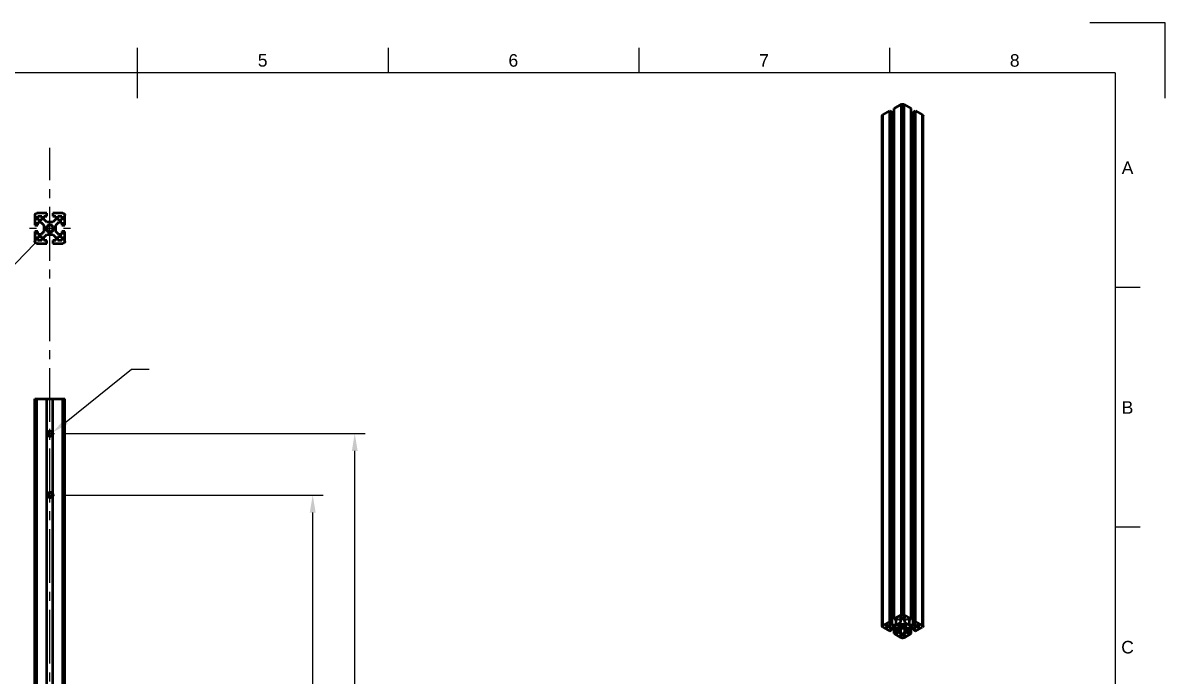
# Model space of a CAD drawing. Header units: millimetres. Extents: x 0 to 420, y 0 to 297.
# Drawn here: x 192.2 to 420, y 166.6 to 297 of the extents above; entities that cross this region are included whole.
import ezdxf
from ezdxf import colors
from ezdxf.entities.mleader import LeaderData, LeaderLine
from ezdxf.enums import TextEntityAlignment as Align
from ezdxf.math import Vec2, Vec3

# ---------------------------------------------------------------- set-up
doc = ezdxf.new("R2010")
doc.units = ezdxf.units.MM
doc.header["$LTSCALE"] = 0.75
doc.linetypes.add('CENTER2', pattern=[28.575, 19.05, -3.175, 3.175, -3.175])
for name, color, linetype, lineweight in [('Annotations', 7, 'Continuous', 25), ('Border', 7, 'Continuous', 25), ('Center Lines', 7, 'CENTER2', 25), ('Dimensions', 7, 'Continuous', 25), ('Visible', 7, 'Continuous', 50)]:
    doc.layers.add(name, color=color, linetype=linetype, lineweight=lineweight)
doc.styles.add('FusionTitle', font='arial.ttf')
doc.styles.get("Standard").update_dxf_attribs({"font": 'arial.ttf'})
doc.dimstyles.new('ISO-25', dxfattribs={"dimtxt": 3.5, "dimasz": 3.5, "dimexe": 2.1, "dimexo": 2.1, "dimgap": 1.4, "dimtad": 1, "dimzin": 12, "dimdsep": 46, "dimtxsty": 'Standard', "dimcen": 0, "dimclrd": 256, "dimclre": 256, "dimclrt": 256, "dimazin": 3, "dimtp": 0.1, "dimtm": 0.1, "dimtfac": 0.714286, "dimtmove": 0, "dimatfit": 3, "dimfxl": 1, "dimtzin": 12, "dimarcsym": 0})

# ---------------------------------------------------------------- blocks, each defined once
blk = doc.blocks.new('ISO_A3_SHEET')
at = {"layer": 'Border'}
for p, q in [((215, 292), (215, 282)), ((265, 292), (265, 287)), ((315, 292), (315, 287)), ((365, 292), (365, 287)), ((410, 287), (20, 287)), ((410, 287), (410, 10)), ((415, 244.16666), (410, 244.16666)), ((415, 196.33333), (410, 196.33333))]:
    blk.add_line(p, q, dxfattribs=at)
at = {"layer": 'Defpoints'}
for p, q in [((420, 297), (405, 297)), ((420, 282), (420, 297))]:
    blk.add_line(p, q, dxfattribs=at)
at = {"layer": 'Border', "style": 'FusionTitle'}
for s, p in [('5', (240, 289.5)), ('6', (290, 289.5)), ('7', (340, 289.5)), ('8', (390, 289.5)), ('A', (412.5, 268.08333)), ('B', (412.5, 220.25)), ('C', (412.5, 172.41667))]:
    blk.add_text(s, height=2.5, dxfattribs=at).set_placement(p, align=Align.MIDDLE)
blk = doc.blocks.new('*U12')
at = {"layer": 'Center Lines', "color": 0, "linetype": 'Continuous', "ltscale": 0.75, "transparency": 16777216}
for p, q in [((-0.892969, 0), (0.892969, 0)), ((0, -0.892969), (0, 0.892969))]:
    blk.add_line(p, q, dxfattribs=at)
blk = doc.blocks.new('*U13')
at = {"layer": 'Center Lines', "color": 0, "linetype": 'Continuous', "ltscale": 0.75, "transparency": 16777216}
for p, q in [((-0.892969, 0), (0.892969, 0)), ((0, -0.892969), (0, 0.892969))]:
    blk.add_line(p, q, dxfattribs=at)
blk = doc.blocks.new('*U20')
at = {"layer": 'Center Lines', "color": 0, "ltscale": 0.75, "transparency": 16777216}
for p, q in [((0, 2.678906), (0, 4.1)), ((-4.1, 0), (-2.678906, 0)), ((2.678906, 0), (4.1, 0)), ((0, -4.1), (0, -2.678906))]:
    blk.add_line(p, q, dxfattribs=at)
at = {"layer": 'Center Lines', "color": 0, "linetype": 'Continuous', "ltscale": 0.75, "transparency": 16777216}
for p, q in [((-0.892969, 0), (0.892969, 0)), ((0, -0.892969), (0, 0.892969))]:
    blk.add_line(p, q, dxfattribs=at)
blk = doc.blocks.new('*U22')
at = {"layer": 'Center Lines', "color": 0, "ltscale": 0.75, "transparency": 16777216}
blk.add_line((0, -119.086274), (0, 112.401512), dxfattribs=at)
blk = doc.blocks.new('*D40')
at = {"layer": 'Defpoints', "color": 0, "transparency": 16777216}
for p in [(198.4657, 202.768273), (249.982612, 202.768273), (200.572731, 97.368273)]:
    blk.add_point(p, dxfattribs=at)
at = {"layer": 'Dimensions', "lineweight": -2, "transparency": 16777216}
for p, q in [((200.5657, 202.768273), (252.082612, 202.768273)), ((249.982612, 100.868273), (249.982612, 199.268273)), ((202.672731, 97.368273), (252.082612, 97.368273))]:
    blk.add_line(p, q, dxfattribs=at)
at = {"layer": 'Dimensions', "transparency": 16777216}
for points in [[(249.399279, 199.268273), (250.565945, 199.268273), (249.982612, 202.768273)], [(249.399279, 100.868273), (250.565945, 100.868273), (249.982612, 97.368273)]]:
    blk.add_solid(points, dxfattribs=at)
at = {"layer": 'Dimensions', "transparency": 16777216, "insert": (246.795606, 150.068273), "char_height": 3.5, "attachment_point": 5, "rotation": 90}
blk.add_mtext('527', dxfattribs=at)
blk = doc.blocks.new('*D41')
at = {"layer": 'Defpoints', "color": 0, "transparency": 16777216}
for p in [(198.465698, 215.068275), (258.365178, 215.068275), (200.572731, 97.368273)]:
    blk.add_point(p, dxfattribs=at)
at = {"layer": 'Dimensions', "lineweight": -2, "transparency": 16777216}
for p, q in [((200.565698, 215.068275), (260.465178, 215.068275)), ((258.365178, 100.868273), (258.365178, 211.568275)), ((202.672731, 97.368273), (260.465178, 97.368273))]:
    blk.add_line(p, q, dxfattribs=at)
at = {"layer": 'Dimensions', "transparency": 16777216}
for points in [[(257.781845, 211.568275), (258.948512, 211.568275), (258.365178, 215.068275)], [(257.781845, 100.868273), (258.948512, 100.868273), (258.365178, 97.368273)]]:
    blk.add_solid(points, dxfattribs=at)
at = {"layer": 'Dimensions', "transparency": 16777216, "insert": (255.178173, 156.218274), "char_height": 3.5, "attachment_point": 5, "rotation": 90}
blk.add_mtext('588.5', dxfattribs=at)

msp = doc.modelspace()

# ---------------------------------------------------------------- linework, layer by layer
at = {"layer": 'Visible', "extrusion": (-1e-16, 0.817547, -0.575862)}
for p, q in [((365.9477, 279.9146, -33.795), (367.432, 280.7611, -32.5932)), ((367.432, 178.8948, 39.1592), (367.432, 280.7611, -32.5932)), ((367.9276, 178.8626, 39.1135), (367.9276, 280.729, -32.6389)), ((367.9276, 280.729, -32.6389), (369.3419, 279.9146, -33.795)), ((363.5678, 176.5823, 35.8762), (363.5678, 278.4487, -35.8762)), ((363.685, 278.6115, -35.6449), (365.0992, 279.4259, -34.4888)), ((363.685, 176.7452, 36.1074), (363.685, 278.6115, -35.6449)), ((365.0992, 177.5596, 37.2636), (365.0992, 279.4259, -34.4888)), ((365.0992, 279.4259, -34.4888), (365.5235, 279.1816, -34.8356)), ((365.5235, 177.3153, 36.9167), (365.5235, 279.1816, -34.8356)), ((365.5235, 278.693, -35.5293), (365.9477, 278.693, -35.5293)), ((365.9477, 178.0482, 37.9573), (365.9477, 279.9146, -33.795)), ((369.3419, 178.0482, 37.9573), (369.3419, 279.9146, -33.795)), ((369.3419, 278.693, -35.5293), (369.7661, 278.693, -35.5293)), ((369.7661, 279.1816, -34.8356), (370.1904, 279.4259, -34.4888)), ((369.7661, 177.3153, 36.9167), (369.7661, 279.1816, -34.8356)), ((370.1904, 177.5596, 37.2636), (370.1904, 279.4259, -34.4888)), ((370.1904, 279.4259, -34.4888), (371.6046, 278.6115, -35.6449)), ((371.6046, 176.7452, 36.1074), (371.6046, 278.6115, -35.6449)), ((371.7218, 176.5823, 35.8762), (371.7218, 278.4487, -35.8762)), ((367.432, 178.8948, 39.1592), (365.9477, 178.0482, 37.9573)), ((365.9477, 178.0482, 37.9573), (366.372, 177.8039, 37.6105)), ((366.372, 177.8039, 37.6105), (366.7963, 178.0482, 37.9573)), ((366.372, 176.8266, 36.223), (366.372, 177.8039, 35.5347)), ((366.7963, 178.0482, 37.9573), (367.2205, 177.8039, 37.6105)), ((367.0791, 178.2111, 38.1886), (367.6448, 178.5368, 38.651)), ((367.6448, 177.8853, 37.7261), (367.0791, 178.2111, 38.1886)), ((367.2205, 177.8039, 37.6105), (367.2205, 177.3153, 36.9167)), ((367.6448, 178.5368, 38.651), (368.2105, 178.2111, 38.1886)), ((367.6448, 177.8853, 37.7261), (367.6448, 178.5368, 37.2672)), ((368.2105, 178.2111, 38.1886), (367.6448, 177.8853, 37.7261)), ((369.3419, 178.0482, 37.9573), (367.9276, 178.8626, 39.1135)), ((368.0691, 177.8039, 37.6105), (368.4933, 178.0482, 37.9573)), ((368.0691, 177.3153, 36.9167), (368.0691, 177.8039, 37.6105)), ((368.4933, 178.0482, 37.9573), (368.9176, 177.8039, 37.6105)), ((368.9176, 177.8039, 37.6105), (369.3419, 178.0482, 37.9573)), ((368.9176, 177.8039, 35.5347), (368.9176, 176.8266, 36.223)), ((365.0992, 177.5596, 37.2636), (363.685, 176.7452, 36.1074)), ((363.685, 176.4194, 35.6449), (365.0992, 175.605, 34.4888)), ((364.2507, 176.5823, 35.8762), (364.8164, 176.9081, 36.3387)), ((364.8164, 176.2565, 35.4137), (364.2507, 176.5823, 35.8762)), ((364.8164, 176.2565, 35.4137), (364.8164, 176.9081, 34.9548)), ((364.8164, 176.9081, 36.3387), (365.3821, 176.5823, 35.8762)), ((365.3821, 176.5823, 35.8762), (364.8164, 176.2565, 35.4137)), ((365.5235, 177.3153, 36.9167), (365.0992, 177.5596, 37.2636)), ((365.0992, 177.0709, 36.5699), (365.5235, 177.3153, 36.9167)), ((365.5235, 176.8266, 36.223), (365.0992, 177.0709, 36.5699)), ((365.0992, 176.0937, 35.1825), (365.5235, 176.338, 35.5293)), ((365.5235, 175.8494, 34.8356), (365.0992, 176.0937, 35.1825)), ((365.0992, 175.605, 34.4888), (365.5235, 175.8494, 34.8356)), ((365.5235, 176.8266, 36.223), (365.5235, 177.3153, 35.8789)), ((366.372, 176.8266, 36.223), (365.5235, 176.8266, 36.223)), ((365.5235, 176.338, 35.5293), (366.372, 176.338, 35.5293)), ((365.5235, 175.8494, 34.8356), (365.5235, 176.338, 34.4914)), ((365.9477, 175.1164, 33.795), (365.9477, 176.338, 32.9346)), ((367.2205, 177.3153, 36.9167), (366.372, 176.8266, 36.223)), ((366.372, 176.338, 35.5293), (367.2205, 175.8494, 34.8356)), ((366.372, 175.3607, 34.1419), (366.372, 176.338, 33.4535)), ((366.7963, 175.1164, 33.795), (366.7963, 176.0937, 33.1067)), ((367.2205, 175.8494, 34.8356), (367.2205, 175.3607, 34.1419)), ((368.9176, 176.8266, 36.223), (368.0691, 177.3153, 36.9167)), ((368.0691, 175.8494, 34.8356), (368.9176, 176.338, 35.5293)), ((368.0691, 175.3607, 34.1419), (368.0691, 175.8494, 34.8356)), ((368.4933, 175.1164, 33.795), (368.4933, 176.0937, 33.1067)), ((369.7661, 176.8266, 36.223), (368.9176, 176.8266, 36.223)), ((368.9176, 176.338, 35.5293), (369.7661, 176.338, 35.5293)), ((368.9176, 175.3607, 34.1419), (368.9176, 176.338, 33.4535)), ((369.3419, 175.1164, 33.795), (369.3419, 176.338, 32.9346)), ((370.1904, 177.5596, 37.2636), (369.7661, 177.3153, 36.9167)), ((369.7661, 177.3153, 36.9167), (370.1904, 177.0709, 36.5699)), ((369.7661, 176.8266, 36.223), (369.7661, 177.3153, 35.8789)), ((370.1904, 177.0709, 36.5699), (369.7661, 176.8266, 36.223)), ((369.7661, 176.338, 35.5293), (370.1904, 176.0937, 35.1825)), ((369.7661, 175.8494, 34.8356), (369.7661, 176.338, 34.4914)), ((370.1904, 176.0937, 35.1825), (369.7661, 175.8494, 34.8356)), ((369.7661, 175.8494, 34.8356), (370.1904, 175.605, 34.4888)), ((369.9075, 176.5823, 35.8762), (370.4732, 176.9081, 36.3387)), ((370.4732, 176.2565, 35.4137), (369.9075, 176.5823, 35.8762)), ((371.6046, 176.7452, 36.1074), (370.1904, 177.5596, 37.2636)), ((370.1904, 175.605, 34.4888), (371.6046, 176.4194, 35.6449)), ((370.4732, 176.9081, 34.9548), (370.4732, 176.2565, 35.4137)), ((370.4732, 176.9081, 36.3387), (371.0389, 176.5823, 35.8762)), ((371.0389, 176.5823, 35.8762), (370.4732, 176.2565, 35.4137)), ((366.372, 175.3607, 34.1419), (365.9477, 175.1164, 33.795)), ((365.9477, 175.1164, 33.795), (367.362, 174.302, 32.6389)), ((366.7963, 175.1164, 33.795), (366.372, 175.3607, 34.1419)), ((367.2205, 175.3607, 34.1419), (366.7963, 175.1164, 33.795)), ((367.0791, 174.9535, 33.5638), (367.6448, 175.2793, 34.0263)), ((367.6448, 174.6278, 33.1013), (367.0791, 174.9535, 33.5638)), ((367.6448, 175.2793, 34.0263), (368.2105, 174.9535, 33.5638)), ((367.6448, 174.6278, 33.1013), (367.6448, 175.2793, 32.6424)), ((368.2105, 174.9535, 33.5638), (367.6448, 174.6278, 33.1013)), ((367.9276, 174.302, 32.6389), (369.3419, 175.1164, 33.795)), ((368.4933, 175.1164, 33.795), (368.0691, 175.3607, 34.1419)), ((368.9176, 175.3607, 34.1419), (368.4933, 175.1164, 33.795)), ((369.3419, 175.1164, 33.795), (368.9176, 175.3607, 34.1419))]:
    msp.add_line(p, q, dxfattribs=at)
at = {"layer": 'Visible', "extrusion": (0, 2.966e-13, -1)}
for p, q in [((194.5828, 258.6836, 62.3), (194.5727, 256.5946, 62.3)), ((196.9727, 258.9946, 62.3), (194.9727, 258.9946, 62.3)), ((195.1727, 258.3946, 62.3), (195.9727, 258.3946, 62.3)), ((195.1727, 257.5946, 62.3), (195.1727, 258.3946, 62.3)), ((195.9727, 257.5946, 62.3), (195.1727, 257.5946, 62.3)), ((195.9727, 258.3946, 62.3), (195.9727, 257.5946, 62.3)), ((196.3727, 257.7946, 62.3), (196.3727, 258.3946, 62.3)), ((196.3727, 258.3946, 62.3), (196.9727, 258.3946, 62.3)), ((196.9727, 257.1946, 62.3), (196.3727, 257.7946, 62.3)), ((196.9727, 258.3946, 62.3), (196.9727, 258.9946, 62.3)), ((200.1727, 258.9946, 62.3), (198.1727, 258.9946, 62.3)), ((198.1727, 258.9946, 62.3), (198.1727, 258.3946, 62.3)), ((198.1727, 258.3946, 62.3), (198.7727, 258.3946, 62.3)), ((198.7727, 257.7946, 62.3), (198.1727, 257.1946, 62.3)), ((198.7727, 258.3946, 62.3), (198.7727, 257.7946, 62.3)), ((199.1727, 257.5946, 62.3), (199.1727, 258.3946, 62.3)), ((199.1727, 258.3946, 62.3), (199.9727, 258.3946, 62.3)), ((199.9727, 257.5946, 62.3), (199.1727, 257.5946, 62.3)), ((199.9727, 258.3946, 62.3), (199.9727, 257.5946, 62.3)), ((200.5727, 256.5946, 62.3), (200.5727, 258.5946, 62.3)), ((194.5727, 256.5946, 62.3), (195.1727, 256.5946, 62.3)), ((195.1727, 255.3946, 62.3), (194.5727, 255.3946, 62.3)), ((194.5727, 255.3946, 62.3), (194.5727, 253.3946, 62.3)), ((195.1727, 256.5946, 62.3), (195.1727, 257.1946, 62.3)), ((195.1727, 257.1946, 62.3), (195.7727, 257.1946, 62.3)), ((195.1727, 254.7946, 62.3), (195.1727, 255.3946, 62.3)), ((195.7727, 257.1946, 62.3), (196.3727, 256.5946, 62.3)), ((196.3727, 255.3946, 62.3), (195.7727, 254.7946, 62.3)), ((196.3727, 256.5946, 62.3), (196.3727, 255.3946, 62.3)), ((198.1727, 257.1946, 62.3), (196.9727, 257.1946, 62.3)), ((198.7727, 256.5946, 62.3), (199.3727, 257.1946, 62.3)), ((198.7727, 255.3946, 62.3), (198.7727, 256.5946, 62.3)), ((199.3727, 254.7946, 62.3), (198.7727, 255.3946, 62.3)), ((199.3727, 257.1946, 62.3), (199.9727, 257.1946, 62.3)), ((199.9727, 257.1946, 62.3), (199.9727, 256.5946, 62.3)), ((199.9727, 256.5946, 62.3), (200.5727, 256.5946, 62.3)), ((200.5727, 255.3946, 62.3), (199.9727, 255.3946, 62.3)), ((199.9727, 255.3946, 62.3), (199.9727, 254.7946, 62.3)), ((200.5727, 253.3946, 62.3), (200.5727, 255.3946, 62.3)), ((194.9727, 252.9946, 62.3), (196.9727, 252.9946, 62.3)), ((195.7727, 254.7946, 62.3), (195.1727, 254.7946, 62.3)), ((195.1727, 254.3946, 62.3), (195.9727, 254.3946, 62.3)), ((195.1727, 253.5946, 62.3), (195.1727, 254.3946, 62.3)), ((195.9727, 253.5946, 62.3), (195.1727, 253.5946, 62.3)), ((195.9727, 254.3946, 62.3), (195.9727, 253.5946, 62.3)), ((196.3727, 254.1946, 62.3), (196.9727, 254.7946, 62.3)), ((196.3727, 253.5946, 62.3), (196.3727, 254.1946, 62.3)), ((196.9727, 253.5946, 62.3), (196.3727, 253.5946, 62.3)), ((196.9727, 254.7946, 62.3), (198.1727, 254.7946, 62.3)), ((196.9727, 252.9946, 62.3), (196.9727, 253.5946, 62.3)), ((198.1727, 254.7946, 62.3), (198.7727, 254.1946, 62.3)), ((198.7727, 253.5946, 62.3), (198.1727, 253.5946, 62.3)), ((198.1727, 253.5946, 62.3), (198.1727, 252.9946, 62.3)), ((198.1727, 252.9946, 62.3), (200.1727, 252.9946, 62.3)), ((198.7727, 254.1946, 62.3), (198.7727, 253.5946, 62.3)), ((199.1727, 253.5946, 62.3), (199.1727, 254.3946, 62.3)), ((199.1727, 254.3946, 62.3), (199.9727, 254.3946, 62.3)), ((199.9727, 253.5946, 62.3), (199.1727, 253.5946, 62.3)), ((199.9727, 254.7946, 62.3), (199.3727, 254.7946, 62.3)), ((199.9727, 254.3946, 62.3), (199.9727, 253.5946, 62.3))]:
    msp.add_line(p, q, dxfattribs=at)
at = {"layer": 'Visible', "extrusion": (0, 1, 0)}
for p, q in [((194.5727, 97.3683, 0.6), (194.5727, 221.9683, 0.6)), ((194.5727, 221.9683, 0.6), (194.5828, 221.9683, 2.689)), ((194.5828, 97.3683, 2.689), (194.5828, 221.9683, 2.689)), ((194.9727, 97.3683, 3), (194.9727, 221.9683, 3)), ((194.9727, 221.9683, 3), (196.9727, 221.9683, 3)), ((196.9727, 97.3683, 3), (196.9727, 221.9683, 3)), ((196.9727, 221.9683, 1.2), (198.1727, 221.9683, 1.2)), ((198.1727, 97.3683, 3), (198.1727, 221.9683, 3)), ((198.1727, 221.9683, 3), (200.1727, 221.9683, 3)), ((200.1727, 97.3683, 3), (200.1727, 221.9683, 3)), ((200.5727, 97.3683, 2.6), (200.5727, 221.9683, 2.6))]:
    msp.add_line(p, q, dxfattribs=at)
at = {"layer": 'Visible', "extrusion": (0, 2.966e-13, -1)}
msp.add_circle((-197.5727, 255.9946, -59.3), 0.6, dxfattribs=at)
at = {"layer": 'Visible'}
msp.add_arc((197.5727, 255.9946, 62.3), 0.678, 40.613127, 139.386873, dxfattribs=at)
at = {"layer": 'Visible', "extrusion": (0, 2.966e-13, -1)}
msp.add_arc((-197.5727, 255.9946, -62.3), 0.817, 254.990872, 285.009128, dxfattribs=at)
at = {"layer": 'Visible', "extrusion": (3.23e-14, -2.75e-14, -1)}
msp.add_arc((-197.5727, 215.0683, -1.2), 0.5035, 40.529989, 139.470011, dxfattribs=at)
at = {"layer": 'Visible', "extrusion": (3.1e-15, -1.12e-14, -1)}
msp.add_arc((-197.5727, 215.0683, -1.2), 0.6147, 255.032441, 284.967559, dxfattribs=at)
at = {"layer": 'Visible', "extrusion": (1e-16, 0, -1)}
for radius, start, end in [(0.5035, 267.91441, 6.854432), (0.6147, 122.416862, 152.35198)]:
    msp.add_arc((-197.5727, 202.7683, -1.2), radius, start, end, dxfattribs=at)
at = {"layer": 'Visible', "extrusion": (-1e-16, 0.817547, -0.575862)}
msp.add_arc((-367.6448, 131.0175, 123.7046), 0.817, 299.990872, 330.009128, dxfattribs=at)
at = {"layer": 'Visible', "extrusion": (1e-16, -0.817547, 0.575862)}
msp.add_arc((367.6448, 131.0175, -123.7046), 0.678, 355.613127, 94.386873, dxfattribs=at)
at = {"layer": 'Visible', "extrusion": (2.553e-13, -0.817547, 0.575862)}
msp.add_open_spline([(367.432, 280.7611, -32.5932), (367.4645, 280.7713, -32.5788), (367.4983, 280.7807, -32.5653), (367.5562, 280.7913, -32.5503), (367.5929, 280.7966, -32.5428), (367.6822, 280.7965, -32.543), (367.732, 280.7931, -32.5477), (367.8348, 280.7718, -32.5781), (367.8764, 280.7549, -32.6021), (367.9276, 280.729, -32.6389)], degree=3, knots=[-0.506885877, -0.506885877, -0.506885877, -0.506885877, -0.318024765, -0.318024765, -0.196556429, -0.196556429, -0.102285379, -0.102285379, 0, 0, 0, 0], dxfattribs=at)
at = {"layer": 'Visible', "extrusion": (5.4633e-12, -0.817547, 0.575862)}
msp.add_open_spline([(363.5678, 278.4487, -35.8762), (363.5678, 278.4498, -35.8745), (363.5678, 278.451, -35.8729), (363.5685, 278.4781, -35.8343), (363.5763, 278.5043, -35.7972), (363.6103, 278.5557, -35.7242), (363.6389, 278.5813, -35.6879), (363.685, 278.6115, -35.6449)], degree=3, knots=[-0.203158669, -0.203158669, -0.203158669, -0.203158669, -0.199025643, -0.199025643, -0.104891755, -0.104891755, 0, 0, 0, 0], dxfattribs=at)
at = {"layer": 'Visible', "extrusion": (1.894e-13, 0.817547, -0.575862)}
msp.add_open_spline([(371.6046, 278.6115, -35.6449), (371.6481, 278.583, -35.6855), (371.6771, 278.5579, -35.7211), (371.7142, 278.504, -35.7976), (371.7218, 278.4754, -35.8382), (371.7218, 278.4487, -35.8762)], degree=3, knots=[-0.393375556, -0.393375556, -0.393375556, -0.393375556, -0.299249275, -0.299249275, -0.203158653, -0.203158653, -0.203158653, -0.203158653], dxfattribs=at)
at = {"layer": 'Visible'}
for points, knots in [([(194.5828, 258.6836, 62.3), (194.5985, 258.7365, 62.3), (194.6107, 258.7659, 62.3), (194.6389, 258.8174, 62.3), (194.6666, 258.8621, 62.3), (194.757, 258.9341, 62.3), (194.7947, 258.9563, 62.3), (194.8721, 258.9835, 62.3), (194.9089, 258.9904, 62.3), (194.9727, 258.9946, 62.3)], [-0.924027987, -0.924027987, -0.924027987, -0.924027987, -0.605407381, -0.605407381, -0.349201449, -0.349201449, -0.197581755, -0.197581755, -0.059499955, -0.059499955, -0.059499955, -0.059499955]), ([(200.1727, 258.9946, 62.3), (200.2025, 258.9926, 62.3), (200.2161, 258.9908, 62.3), (200.2875, 258.9803, 62.3), (200.3289, 258.9656, 62.3), (200.4154, 258.9183, 62.3), (200.4562, 258.8806, 62.3), (200.5281, 258.7912, 62.3), (200.5454, 258.7431, 62.3), (200.5631, 258.6815, 62.3), (200.5692, 258.6494, 62.3), (200.5727, 258.5946, 62.3)], [-0.466346255, -0.466346255, -0.466346255, -0.466346255, -0.451359314, -0.451359314, -0.393635612, -0.393635612, -0.313719447, -0.313719447, -0.199872316, -0.199872316, -0.070277282, -0.070277282, -0.070277282, -0.070277282]), ([(197.3612, 255.2054, 62.3), (197.263, 255.2408, 62.3), (197.1726, 255.2948, 62.3), (197.0205, 255.4324, 62.3), (196.9594, 255.5138, 62.3), (196.874, 255.6926, 62.3), (196.8493, 255.7877, 62.3), (196.8386, 255.9786, 62.3), (196.8514, 256.0725, 62.3), (196.9003, 256.2137, 62.3), (196.9246, 256.2639, 62.3), (196.9841, 256.3564, 62.3), (197.0187, 256.3984, 62.3), (197.0581, 256.4359, 62.3)], [0, 0, 0, 0, 0.156510433, 0.156510433, 0.307908356, 0.307908356, 0.454191613, 0.454191613, 0.595358102, 0.595358102, 0.679010537, 0.679010537, 0.760759817, 0.760759817, 0.760759817, 0.760759817]), ([(197.0587, 256.4356, 62.1186), (196.9432, 256.2989, 62.1291), (196.8821, 256.1161, 62.1396), (196.8972, 255.9375, 62.1501), (196.9163, 255.7118, 62.1634), (197.0567, 255.5, 62.1767), (197.2572, 255.3945, 62.19), (197.4555, 255.2902, 62.2032), (197.7065, 255.2932, 62.2163), (197.9024, 255.4021, 62.2295), (198.0998, 255.512, 62.2428), (198.235, 255.7262, 62.256), (198.2493, 255.9517, 62.2693), (198.2604, 256.1258, 62.2795), (198.201, 256.3034, 62.2898), (198.0874, 256.4359, 62.3)], [-4.55925824, -4.55925824, -4.55925824, -4.55925824, -3.76615258, -3.76615258, -3.76615258, -2.76381346, -2.76381346, -2.76381346, -1.77187703, -1.77187703, -1.77187703, -0.77214378, -0.77214378, -0.77214378, 0, 0, 0, 0]), ([(198.0874, 256.4359, 62.3), (198.1522, 256.3742, 62.3), (198.2041, 256.3002, 62.3), (198.2787, 256.1336, 62.3), (198.2995, 256.042, 62.3), (198.3055, 255.8526, 62.3), (198.2893, 255.7565, 62.3), (198.2205, 255.5724, 62.3), (198.1673, 255.4867, 62.3), (198.0566, 255.3671, 62.3), (198.0084, 255.3263, 62.3), (197.9024, 255.2561, 62.3), (197.8447, 255.2272, 62.3), (197.7843, 255.2054, 62.3)], [0, 0, 0, 0, 0.134259234, 0.134259234, 0.273620838, 0.273620838, 0.418082467, 0.418082467, 0.567641738, 0.567641738, 0.661747867, 0.661747867, 0.757763665, 0.757763665, 0.757763665, 0.757763665]), ([(194.9727, 252.9946, 62.3), (194.943, 252.9965, 62.3), (194.9294, 252.9984, 62.3), (194.8579, 253.0089, 62.3), (194.8165, 253.0236, 62.3), (194.7301, 253.0709, 62.3), (194.6892, 253.1086, 62.3), (194.6174, 253.1979, 62.3), (194.6, 253.246, 62.3), (194.5823, 253.3076, 62.3), (194.5763, 253.3397, 62.3), (194.5727, 253.3946, 62.3)], [-0.466339854, -0.466339854, -0.466339854, -0.466339854, -0.45135427, -0.45135427, -0.393632825, -0.393632825, -0.313717982, -0.313717982, -0.199872121, -0.199872121, -0.070277046, -0.070277046, -0.070277046, -0.070277046]), ([(200.5727, 253.3946, 62.3), (200.5708, 253.3648, 62.3), (200.5689, 253.3512, 62.3), (200.5584, 253.2798, 62.3), (200.5437, 253.2384, 62.3), (200.4964, 253.1519, 62.3), (200.4587, 253.1111, 62.3), (200.3694, 253.0392, 62.3), (200.3213, 253.0219, 62.3), (200.2597, 253.0042, 62.3), (200.2276, 252.9981, 62.3), (200.1727, 252.9946, 62.3)], [-0.466346255, -0.466346255, -0.466346255, -0.466346255, -0.451359314, -0.451359314, -0.393635612, -0.393635612, -0.313719447, -0.313719447, -0.199872316, -0.199872316, -0.070277282, -0.070277282, -0.070277282, -0.070277282]), ([(197.414, 214.4744, 1.2), (197.3403, 214.5014, 1.2), (197.2726, 214.5422, 1.2), (197.1589, 214.646, 1.2), (197.1134, 214.7072, 1.2), (197.0501, 214.8414, 1.2), (197.0319, 214.9126, 1.2), (197.0246, 215.0552, 1.2), (197.0344, 215.1252, 1.2), (197.0714, 215.2304, 1.2), (197.0897, 215.2678, 1.2), (197.1345, 215.3365, 1.2), (197.1605, 215.3677, 1.2), (197.19, 215.3955, 1.2)], [0, 0, 0, 0, 0.117587534, 0.117587534, 0.23108734, 0.23108734, 0.340497787, 0.340497787, 0.445817318, 0.445817318, 0.508296731, 0.508296731, 0.56924861, 0.56924861, 0.56924861, 0.56924861]), ([(197.1901, 215.3954, 1.055), (197.1811, 215.3849, 1.0558), (197.1725, 215.3741, 1.0567), (197.1644, 215.3628, 1.0576), (197.0602, 215.2184, 1.0689), (197.0411, 215.0169, 1.0801), (197.1164, 214.8555, 1.0914), (197.1927, 214.6919, 1.1028), (197.3628, 214.5763, 1.1142), (197.543, 214.5657, 1.1256), (197.7214, 214.5551, 1.1369), (197.9023, 214.6477, 1.1482), (197.998, 214.7987, 1.1595), (198.0938, 214.9499, 1.1708), (198.1003, 215.1534, 1.1821), (198.0142, 215.3103, 1.1934), (197.9976, 215.3406, 1.1956), (197.9779, 215.3692, 1.1978), (197.9554, 215.3955, 1.2)], [-4.55635616, -4.55635616, -4.55635616, -4.55635616, -4.47391531, -4.47391531, -4.47391531, -3.41262927, -3.41262927, -3.41262927, -2.33727673, -2.33727673, -2.33727673, -1.27242455, -1.27242455, -1.27242455, -0.20586661, -0.20586661, -0.20586661, 0, 0, 0, 0]), ([(197.9554, 215.3955, 1.2), (198.0039, 215.3499, 1.2), (198.0428, 215.2952, 1.2), (198.0991, 215.1715, 1.2), (198.115, 215.1034, 1.2), (198.1203, 214.962, 1.2), (198.1087, 214.8902, 1.2), (198.0582, 214.7522, 1.2), (198.0187, 214.6877, 1.2), (197.9361, 214.5974, 1.2), (197.9, 214.5664, 1.2), (197.8204, 214.5131, 1.2), (197.777, 214.4911, 1.2), (197.7315, 214.4744, 1.2)], [0, 0, 0, 0, 0.0997698, 0.0997698, 0.203618253, 0.203618253, 0.311543588, 0.311543588, 0.423543967, 0.423543967, 0.494427949, 0.494427949, 0.566847306, 0.566847306, 0.566847306, 0.566847306]), ([(197.0728, 202.8284, 1.2), (197.0735, 202.8949, 1.2), (197.0875, 202.9606, 1.2), (197.1404, 203.0857, 1.2), (197.1798, 203.1436, 1.2), (197.2801, 203.2432, 1.2), (197.3409, 203.2833, 1.2), (197.4767, 203.3395, 1.2), (197.5508, 203.3541, 1.2), (197.6732, 203.3545, 1.2), (197.7204, 203.3489, 1.2), (197.8136, 203.3264, 1.2), (197.8592, 203.3094, 1.2), (197.9023, 203.2872, 1.2)], [0, 0, 0, 0, 0.0997698, 0.0997698, 0.203618253, 0.203618253, 0.311543588, 0.311543588, 0.423543967, 0.423543967, 0.494427949, 0.494427949, 0.566847306, 0.566847306, 0.566847306, 0.566847306]), ([(197.5908, 202.2661, 1.055), (197.7224, 202.272, 1.0633), (197.852, 202.329, 1.0717), (197.9418, 202.4257, 1.08), (198.065, 202.5586, 1.0914), (198.1078, 202.7608, 1.1029), (198.0488, 202.9322, 1.1144), (197.9905, 203.1017, 1.1257), (197.8352, 203.2338, 1.137), (197.6586, 203.2644, 1.1484), (197.4811, 203.2951, 1.1597), (197.2894, 203.2218, 1.1711), (197.1777, 203.0804, 1.1825), (197.1205, 203.0081, 1.1883), (197.0838, 202.9199, 1.1942), (197.0728, 202.8284, 1.2)], [24.90790846, 24.90790846, 24.90790846, 24.90790846, 25.69413579, 25.69413579, 25.69413579, 26.77391535, 26.77391535, 26.77391535, 27.84175932, 27.84175932, 27.84175932, 28.9152002, 28.9152002, 28.9152002, 29.46426462, 29.46426462, 29.46426462, 29.46426462]), ([(366.9897, 176.7867, 35.9373), (366.959, 176.7112, 35.8428), (366.9604, 176.6309, 35.7415), (366.9974, 176.5564, 35.6484), (367.0639, 176.4224, 35.481), (367.2434, 176.3106, 35.3452), (367.459, 176.2645, 35.3026), (367.6762, 176.218, 35.2596), (367.9234, 176.2393, 35.3128), (368.0929, 176.3145, 35.4426), (368.2238, 176.3725, 35.5427), (368.3074, 176.4606, 35.6857), (368.3208, 176.5524, 35.8338)], [-3.31550693, -3.31550693, -3.31550693, -3.31550693, -2.76381346, -2.76381346, -2.76381346, -1.77187703, -1.77187703, -1.77187703, -0.77214378, -0.77214378, -0.77214378, 0, 0, 0, 0]), ([(368.32, 176.6102, 35.797), (368.3163, 176.5795, 35.7475), (368.3051, 176.5492, 35.6985), (368.2862, 176.5202, 35.6514), (368.2139, 176.4092, 35.4711), (368.0306, 176.3222, 35.3248), (367.8144, 176.3008, 35.2716), (367.5982, 176.2793, 35.2184), (367.3557, 176.3244, 35.2596), (367.1901, 176.4213, 35.3745), (367.0611, 176.4968, 35.4639), (366.9819, 176.6022, 35.5958), (366.9691, 176.7102, 35.7314)], [3.73670995, 3.73670995, 3.73670995, 3.73670995, 3.9947815, 3.9947815, 3.9947815, 4.98300173, 4.98300173, 4.98300173, 5.9710026, 5.9710026, 5.9710026, 6.74028366, 6.74028366, 6.74028366, 6.74028366]), ([(366.9883, 176.7843, 35.5339), (367.008, 176.7339, 35.4708), (367.042, 176.6856, 35.4107), (367.0896, 176.6424, 35.3579), (367.2177, 176.5265, 35.216), (367.4407, 176.4512, 35.1319), (367.6638, 176.4441, 35.1446), (367.8905, 176.4369, 35.1574), (368.1101, 176.5001, 35.2703), (368.2266, 176.6013, 35.4371), (368.2574, 176.6281, 35.4812), (368.2808, 176.6573, 35.5288), (368.2965, 176.6878, 35.5782)], [-9.10435903, -9.10435903, -9.10435903, -9.10435903, -8.73686529, -8.73686529, -8.73686529, -7.74941373, -7.74941373, -7.74941373, -6.74573937, -6.74573937, -6.74573937, -6.47997193, -6.47997193, -6.47997193, -6.47997193]), ([(368.2798, 176.7174, 35.4957), (368.2319, 176.65, 35.386), (368.1462, 176.5905, 35.2876), (368.0338, 176.5518, 35.2186), (367.8512, 176.4888, 35.1064), (367.6036, 176.4826, 35.0749), (367.3961, 176.5404, 35.1342), (367.2162, 176.5905, 35.1857), (367.0717, 176.6879, 35.3042), (367.006, 176.8016, 35.446)], [10.30053097, 10.30053097, 10.30053097, 10.30053097, 10.90782554, 10.90782554, 10.90782554, 11.89457556, 11.89457556, 11.89457556, 12.75031444, 12.75031444, 12.75031444, 12.75031444]), ([(367.084, 176.8535, 35.2222), (367.1255, 176.814, 35.1738), (367.177, 176.7784, 35.1309), (367.2369, 176.7489, 35.0965), (367.4176, 176.6596, 34.9929), (367.6688, 176.6276, 34.9705), (367.8809, 176.6621, 35.0426), (368.0164, 176.6842, 35.0886), (368.1332, 176.7328, 35.1723), (368.2124, 176.7953, 35.2759)], [-15.03800178, -15.03800178, -15.03800178, -15.03800178, -14.70621628, -14.70621628, -14.70621628, -13.70494785, -13.70494785, -13.70494785, -13.0653756, -13.0653756, -13.0653756, -13.0653756]), ([(368.1767, 176.8244, 35.1915), (368.1714, 176.8209, 35.1857), (368.1659, 176.8175, 35.18), (368.1603, 176.8141, 35.1743), (368.0132, 176.7258, 35.0258), (367.7755, 176.6847, 34.9445), (367.5511, 176.7136, 34.9624), (367.3858, 176.7349, 34.9756), (367.2316, 176.7938, 35.0423), (367.1242, 176.8752, 35.1407)], [16.90016571, 16.90016571, 16.90016571, 16.90016571, 16.93831135, 16.93831135, 16.93831135, 17.94081667, 17.94081667, 17.94081667, 18.67936634, 18.67936634, 18.67936634, 18.67936634]), ([(367.2814, 176.9336, 34.9301), (367.3302, 176.9126, 34.9063), (367.3829, 176.8953, 34.8876), (367.4383, 176.8823, 34.875), (367.6352, 176.8361, 34.8305), (367.8603, 176.8461, 34.8659), (368.0305, 176.9034, 34.9682)], [-20.91069559, -20.91069559, -20.91069559, -20.91069559, -20.65334497, -20.65334497, -20.65334497, -19.7384655, -19.7384655, -19.7384655, -19.7384655]), ([(367.9387, 176.9345, 34.8825), (367.877, 176.9204, 34.8554), (367.8108, 176.9115, 34.8359), (367.7427, 176.9091, 34.8254), (367.6196, 176.9047, 34.8065), (367.4922, 176.9214, 34.8175), (367.3779, 176.9555, 34.8533)], [23.635799157, 23.635799157, 23.635799157, 23.635799157, 23.940498446, 23.940498446, 23.940498446, 24.491050132, 24.491050132, 24.491050132, 24.491050132]), ([(367.8889, 176.9249, 34.6833), (367.7854, 176.9104, 34.6534), (367.6756, 176.9073, 34.6398), (367.5675, 176.9175, 34.6452), (367.5467, 176.9195, 34.6462), (367.526, 176.922, 34.648), (367.5055, 176.9249, 34.6503)], [38.180321748, 38.180321748, 38.180321748, 38.180321748, 38.579284821, 38.579284821, 38.579284821, 38.655966387, 38.655966387, 38.655966387, 38.655966387]), ([(367.8895, 176.7197, 34.826), (367.8861, 176.7192, 34.825), (367.8828, 176.7187, 34.8241), (367.8794, 176.7183, 34.8231), (367.7587, 176.7025, 34.79), (367.6298, 176.704, 34.7815), (367.5057, 176.7214, 34.7956)], [31.897136441, 31.897136441, 31.897136441, 31.897136441, 31.910072666, 31.910072666, 31.910072666, 32.37278108, 32.37278108, 32.37278108, 32.37278108]), ([(367.8891, 176.3113, 35.1144), (367.8366, 176.3038, 35.0991), (367.7823, 176.2993, 35.0881), (367.7272, 176.2983, 35.082), (367.6534, 176.2969, 35.0738), (367.5787, 176.3018, 35.0744), (367.5058, 176.3123, 35.083)], [19.330765827, 19.330765827, 19.330765827, 19.330765827, 19.533864808, 19.533864808, 19.533864808, 19.806410466, 19.806410466, 19.806410466, 19.806410466])]:
    msp.add_open_spline(points, degree=3, knots=knots, dxfattribs=at)
at = {"layer": 'Visible', "extrusion": (-3.981e-13, 1, 4.992e-13)}
msp.add_open_spline([(194.5828, 221.9683, 2.689), (194.5933, 221.9683, 2.7244), (194.6055, 221.9683, 2.76), (194.6335, 221.9683, 2.8139), (194.6529, 221.9683, 2.8464), (194.7163, 221.9683, 2.9093), (194.7556, 221.9683, 2.9405), (194.8545, 221.9683, 2.9869), (194.9047, 221.9683, 2.9956), (194.9727, 221.9683, 3)], degree=3, knots=[-0.506885877, -0.506885877, -0.506885877, -0.506885877, -0.318024765, -0.318024765, -0.196556429, -0.196556429, -0.102285379, -0.102285379, 0, 0, 0, 0], dxfattribs=at)
at = {"layer": 'Visible', "extrusion": (0, 1, 0)}
msp.add_open_spline([(200.1727, 221.9683, 3), (200.2386, 221.9683, 2.9957), (200.2898, 221.9683, 2.9854), (200.3843, 221.9683, 2.9446), (200.4262, 221.9683, 2.9131), (200.4913, 221.9683, 2.8462), (200.5179, 221.9683, 2.8086), (200.557, 221.9683, 2.7214), (200.5682, 221.9683, 2.6698), (200.5727, 221.9683, 2.6)], degree=3, knots=[-0.393375556, -0.393375556, -0.393375556, -0.393375556, -0.299249275, -0.299249275, -0.199025572, -0.199025572, -0.104891693, -0.104891693, 0, 0, 0, 0], dxfattribs=at)
at = {"layer": 'Visible', "extrusion": (1.21402e-11, -5.57e-13, -1)}
msp.add_open_spline([(198.1172, 203.0535, 1.2), (198.1473, 202.9811, 1.2), (198.1631, 202.9036, 1.2), (198.1637, 202.7497, 1.2), (198.1494, 202.6747, 1.2), (198.0936, 202.5373, 1.2), (198.0535, 202.4757, 1.2), (197.9535, 202.3737, 1.2), (197.8953, 202.3336, 1.2), (197.7928, 202.2896, 1.2), (197.7529, 202.2777, 1.2), (197.672, 202.2641, 1.2), (197.6314, 202.2622, 1.2), (197.5911, 202.2651, 1.2)], degree=3, knots=[0, 0, 0, 0, 0.117587534, 0.117587534, 0.23108734, 0.23108734, 0.340497787, 0.340497787, 0.445817318, 0.445817318, 0.508296731, 0.508296731, 0.56924861, 0.56924861, 0.56924861, 0.56924861], dxfattribs=at)
at = {"layer": 'Visible', "extrusion": (-3.445e-13, -0.817547, 0.575862)}
msp.add_open_spline([(367.432, 178.8948, 39.1592), (367.4805, 178.9099, 39.1806), (367.51, 178.9169, 39.1906), (367.5663, 178.9264, 39.2041), (367.6175, 178.9333, 39.2139), (367.7323, 178.9258, 39.2033), (367.7747, 178.9195, 39.1943), (367.8486, 178.8991, 39.1653), (367.8796, 178.8869, 39.148), (367.9276, 178.8626, 39.1135)], degree=3, knots=[-0.924027987, -0.924027987, -0.924027987, -0.924027987, -0.605407381, -0.605407381, -0.349201449, -0.349201449, -0.197581755, -0.197581755, -0.059499955, -0.059499955, -0.059499955, -0.059499955], dxfattribs=at)
at = {"layer": 'Visible', "extrusion": (1.0469e-12, -0.817547, 0.575862)}
msp.add_open_spline([(363.685, 176.4194, 35.6449), (363.6653, 176.4323, 35.6633), (363.657, 176.4386, 35.6722), (363.614, 176.472, 35.7196), (363.595, 176.4948, 35.752), (363.5674, 176.5493, 35.8293), (363.5652, 176.5813, 35.8747), (363.5775, 176.6469, 35.9679), (363.5993, 176.6736, 36.0058), (363.6303, 176.7059, 36.0516), (363.6487, 176.7214, 36.0736), (363.685, 176.7452, 36.1074)], degree=3, knots=[-0.466339854, -0.466339854, -0.466339854, -0.466339854, -0.45135427, -0.45135427, -0.393632825, -0.393632825, -0.313717982, -0.313717982, -0.199872121, -0.199872121, -0.070277046, -0.070277046, -0.070277046, -0.070277046], dxfattribs=at)
at = {"layer": 'Visible', "extrusion": (4.111e-13, -0.817547, 0.575862)}
msp.add_open_spline([(366.9372, 176.3471, 35.5423), (366.8928, 176.4015, 35.6195), (366.867, 176.4603, 35.703), (366.8568, 176.5783, 35.8704), (366.8712, 176.6363, 35.9528), (366.9372, 176.7439, 36.1056), (366.987, 176.7927, 36.1748), (367.1144, 176.8748, 36.2914), (367.1898, 176.9078, 36.3383), (367.3243, 176.9454, 36.3916), (367.377, 176.9559, 36.4066), (367.4844, 176.9693, 36.4256), (367.5386, 176.9723, 36.4299), (367.5929, 176.9716, 36.4288)], degree=3, knots=[0, 0, 0, 0, 0.156510433, 0.156510433, 0.307908356, 0.307908356, 0.454191613, 0.454191613, 0.595358102, 0.595358102, 0.679010537, 0.679010537, 0.760759817, 0.760759817, 0.760759817, 0.760759817], dxfattribs=at)
at = {"layer": 'Visible'}
for points in [[(367.2364, 176.1748, 35.2977), (367.0781, 176.2347, 35.3672), (366.954, 176.3267, 35.4825), (366.886, 176.4315, 35.6158)], [(367.8891, 176.5162, 34.9712), (367.7655, 176.4991, 34.936), (367.633, 176.4984, 34.924), (367.5054, 176.5161, 34.9382)]]:
    msp.add_open_spline(points, degree=3, dxfattribs=at)
at = {"layer": 'Visible', "extrusion": (7.46e-14, 0.817547, -0.575862)}
msp.add_open_spline([(368.3208, 176.5524, 35.8338), (368.323, 176.5009, 35.7606), (368.3074, 176.4496, 35.6878), (368.2423, 176.3514, 35.5484), (368.1922, 176.3057, 35.4835), (368.0625, 176.2261, 35.3705), (367.9832, 176.1936, 35.3243), (367.8044, 176.1466, 35.2577), (367.7061, 176.1334, 35.2389), (367.5433, 176.1298, 35.2338), (367.4803, 176.1328, 35.238), (367.3557, 176.1474, 35.2587), (367.2945, 176.1591, 35.2753), (367.2364, 176.1748, 35.2977)], degree=3, knots=[0, 0, 0, 0, 0.134259234, 0.134259234, 0.273620838, 0.273620838, 0.418082467, 0.418082467, 0.567641738, 0.567641738, 0.661747867, 0.661747867, 0.757763665, 0.757763665, 0.757763665, 0.757763665], dxfattribs=at)
at = {"layer": 'Visible', "extrusion": (-1.94e-14, 0.817547, -0.575862)}
msp.add_open_spline([(371.6046, 176.7452, 36.1074), (371.6243, 176.7323, 36.0891), (371.6326, 176.726, 36.0802), (371.6756, 176.6926, 36.0328), (371.6946, 176.6698, 36.0004), (371.7222, 176.6153, 35.923), (371.7244, 176.5833, 35.8776), (371.7121, 176.5177, 35.7845), (371.6903, 176.491, 35.7466), (371.6593, 176.4587, 35.7008), (371.6409, 176.4432, 35.6787), (371.6046, 176.4194, 35.6449)], degree=3, knots=[-0.466346255, -0.466346255, -0.466346255, -0.466346255, -0.451359314, -0.451359314, -0.393635612, -0.393635612, -0.313719447, -0.313719447, -0.199872316, -0.199872316, -0.070277282, -0.070277282, -0.070277282, -0.070277282], dxfattribs=at)
at = {"layer": 'Visible', "extrusion": (8.31e-14, 0.817547, -0.575862)}
msp.add_open_spline([(367.9276, 174.302, 32.6389), (367.9052, 174.2907, 32.6228), (367.8943, 174.2859, 32.616), (367.8364, 174.2611, 32.5808), (367.7967, 174.2502, 32.5653), (367.7021, 174.2343, 32.5427), (367.6466, 174.233, 32.5409), (367.5326, 174.2401, 32.551), (367.4863, 174.2526, 32.5688), (367.4302, 174.2705, 32.5942), (367.4033, 174.2811, 32.6092), (367.362, 174.302, 32.6389)], degree=3, knots=[-0.466346255, -0.466346255, -0.466346255, -0.466346255, -0.451359314, -0.451359314, -0.393635612, -0.393635612, -0.313719447, -0.313719447, -0.199872316, -0.199872316, -0.070277282, -0.070277282, -0.070277282, -0.070277282], dxfattribs=at)

# ---------------------------------------------------------------- block references
at = {"layer": 'Border'}
msp.add_blockref('ISO_A3_SHEET', (0, 0), dxfattribs=at)
at = {"layer": 'Center Lines', "ltscale": 0.75}
for name, p in [('*U22', (197.5777, 159.6683)), ('*U20', (197.5727, 255.9946)), ('*U13', (197.5727, 215.0683)), ('*U12', (197.5727, 202.7683))]:
    msp.add_blockref(name, p, dxfattribs=at)

# ---------------------------------------------------------------- dimensions: what is measured, and where the dimension line sits
at = {"layer": 'Dimensions'}
for base, p2, picture, middle in [((258.3652, 215.0683), (198.4657, 215.0683), '*D41', (258.3652, 156.2183)), ((249.9826, 202.7683), (198.4657, 202.7683), '*D40', (249.9826, 150.0683))]:
    dim = msp.add_linear_dim(base=base, p1=(200.5727, 97.3683), p2=p2, angle=90, dimstyle='ISO-25', override={"dimlfac": 5}, dxfattribs=at)
    dim.commit()
    dim.dimension.update_dxf_attribs({"geometry": picture, "text_midpoint": middle, "dimtype": 160})

# ---------------------------------------------------------------- leaders
at = {"layer": 'Annotations'}
ml = msp.add_multileader_mtext('Standard', dxfattribs=at)
ml.set_content(' M8x1.25 6H {\\Famgdt|c0;x}20', color=256)
ml.set_leader_properties()
ml.build(insert=Vec2(0, 0))
ml.multileader.update_dxf_attribs({"text_left_attachment_type": 5, "text_right_attachment_type": 5, "dogleg_length": 3.5, "arrow_head_size": 3.5})
ctx = ml.context
ctx.base_point, ctx.char_height, ctx.arrow_head_size, ctx.landing_gap_size, ctx.plane_origin = Vec3(143.0696, 243.0946), 3.5, 3.5, 0, Vec3(196.9608, 255.5239)
ctx.left_attachment, ctx.right_attachment, ctx.text_align_type = 5, 5, 2
notes = []
notes.append((ctx, [(0, (1, 1, 0), (185.02, 243.0946), (-1, 0), 3.5, [(0, [(196.9608, 255.5239)], 0, [])])]))
ctx.mtext.insert, ctx.mtext.alignment, ctx.mtext.flow_direction = Vec3(181.52, 247.3089), 3, 5
ml = msp.add_multileader_mtext('Standard', dxfattribs=at)
ml.set_content('', color=256)
ml.set_leader_properties()
ml.build(insert=Vec2(0, 0))
ml.multileader.update_dxf_attribs({"text_left_attachment_type": 5, "text_right_attachment_type": 5, "dogleg_length": 3.5, "arrow_head_size": 3.5})
ctx = ml.context
ctx.base_point, ctx.char_height, ctx.arrow_head_size, ctx.landing_gap_size, ctx.plane_origin = Vec3(217.3427, 227.9136), 3.5, 3.5, 0, Vec3(198.0539, 215.2133)
ctx.left_attachment, ctx.right_attachment = 5, 5
notes.append((ctx, [(0, (1, 1, 0), (213.8427, 227.9136), (1, 0), 3.5, [(0, [(198.0539, 215.2133)], 0, [])])]))
ctx.mtext.insert, ctx.mtext.flow_direction = Vec3(217.3427, 232.1279), 5
for ctx, leaders in notes:
    for number, flags, end, landing, length, lines in leaders:
        leader = LeaderData()
        leader.index, (leader.has_last_leader_line, leader.has_dogleg_vector, leader.attachment_direction) = number, flags
        leader.last_leader_point, leader.dogleg_vector, leader.dogleg_length = Vec3(end), Vec3(landing), length
        for number, points, colour, breaks in lines:
            line = LeaderLine()
            line.index, line.vertices, line.color, line.breaks = number, Vec3.list(points), colors.encode_raw_color(colour), breaks
            leader.lines.append(line)
        ctx.leaders.append(leader)

doc.saveas('drawing.dxf')
